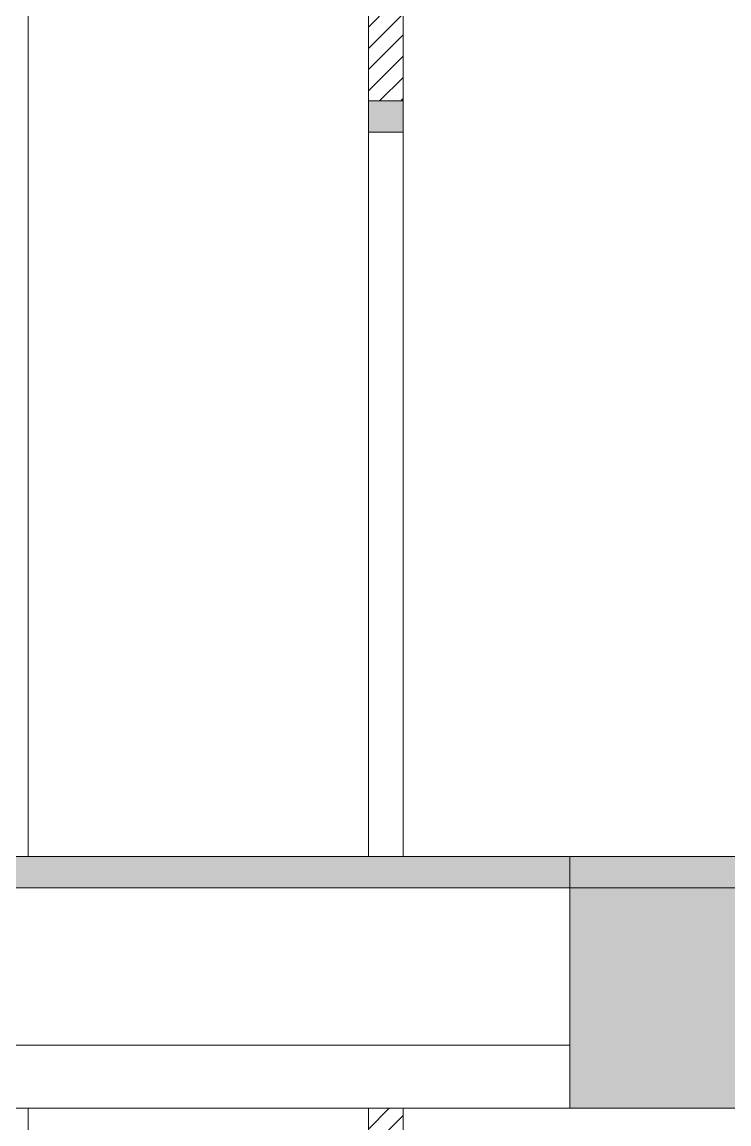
# Model space of a CAD drawing. Header units: millimetres. Extents: x -51 to 151, y -74 to 104.
# Drawn here: x 79.526 to 81.771, y -34.197 to -30.697 of the extents above; entities that cross this region are included whole.
import ezdxf

# ---------------------------------------------------------------- set-up
doc = ezdxf.new("R2010")
doc.units = ezdxf.units.MM
doc.header["$LTSCALE"] = 15

msp = doc.modelspace()

# ---------------------------------------------------------------- hatches: boundary and pattern name
at = {"linetype": 'Continuous', "lineweight": 13, "true_color": 0xb64b2b}
h = msp.add_hatch(dxfattribs=at)
h.set_pattern_fill('ANSI31', color=15, scale=0.015)
h.set_pattern_definition([(45, (-640.055973, -31.80791), (-0.0336759605, 0.0336759605), [])])
h.paths.add_polyline_path([(69.4863, -32.5473), (69.2663, -32.5473), (69.2663, -33.3473), (69.4863, -33.3473)])
h.paths.add_polyline_path([(69.4863, -30.6473), (69.2663, -30.6473), (69.2663, -30.8473), (69.3163, -30.8473), (69.4863, -30.8473)])
h.paths.add_polyline_path([(73.0663, -30.6473), (72.9563, -30.6473), (72.9563, -33.3473), (73.0663, -33.3473)])
h.paths.add_polyline_path([(80.7363, -30.6473), (80.6263, -30.6473), (80.6263, -30.9473), (80.7363, -30.9473)])
h.paths.add_polyline_path([(89.5063, -30.6473), (89.3963, -30.6473), (89.3963, -30.9473), (89.5063, -30.9473)])
h.paths.add_polyline_path([(97.1763, -30.6473), (97.0663, -30.6473), (97.0663, -33.3473), (97.1763, -33.3473)])
h.paths.add_polyline_path([(100.8663, -32.5473), (100.8163, -32.5473), (100.6463, -32.5473), (100.6463, -33.3473), (100.8663, -33.3473)])
h.paths.add_polyline_path([(100.8663, -30.6473), (100.6463, -30.6473), (100.6463, -30.8473), (100.8663, -30.8473)])
at = {"linetype": 'Continuous', "lineweight": 13}
h = msp.add_hatch(color=256, dxfattribs=at)
h.dxf.hatch_style = 1
h.paths.add_polyline_path([(80.7363, -30.9473), (80.6263, -30.9473), (80.6263, -31.0473), (80.7363, -31.0473)])
h = msp.add_hatch(color=256, dxfattribs=at)
h.dxf.hatch_style = 1
h.paths.add_polyline_path([(69.2675, -33.3473), (69.2675, -33.4473), (100.8675, -33.4473), (100.8675, -33.5473), (100.8675, -33.3473)])
h = msp.add_hatch(color=256, dxfattribs=at)
h.dxf.hatch_style = 1
h.paths.add_polyline_path([(81.2663, -34.1473), (81.8663, -34.1473), (81.8663, -33.3473), (81.2663, -33.3473)])
at = {"linetype": 'Continuous', "lineweight": 13, "true_color": 0xb64b2b}
h = msp.add_hatch(dxfattribs=at)
h.set_pattern_fill('ANSI31', color=15, scale=0.015)
h.set_pattern_definition([(45, (-640.055973, -35.30791), (-0.0336759605, 0.0336759605), [])])
h.paths.add_polyline_path([(69.4863, -36.0473), (69.2663, -36.0473), (69.2663, -36.8473), (69.4863, -36.8473)])
h.paths.add_polyline_path([(69.4863, -34.1473), (69.2663, -34.1473), (69.2663, -34.3473), (69.3163, -34.3473), (69.4863, -34.3473)])
h.paths.add_polyline_path([(73.0663, -34.1473), (72.9563, -34.1473), (72.9563, -36.8473), (73.0663, -36.8473)])
h.paths.add_polyline_path([(80.7363, -34.1473), (80.6263, -34.1473), (80.6263, -34.4473), (80.7363, -34.4473)])
h.paths.add_polyline_path([(89.5063, -34.1473), (89.3963, -34.1473), (89.3963, -34.4473), (89.5063, -34.4473)])
h.paths.add_polyline_path([(97.1763, -34.1473), (97.0663, -34.1473), (97.0663, -36.8473), (97.1763, -36.8473)])
h.paths.add_polyline_path([(100.8663, -36.0473), (100.8163, -36.0473), (100.6463, -36.0473), (100.6463, -36.8473), (100.8663, -36.8473)])
h.paths.add_polyline_path([(100.8663, -34.1473), (100.6463, -34.1473), (100.6463, -34.3473), (100.8663, -34.3473)])

# ---------------------------------------------------------------- linework, layer by layer
at = {"linetype": 'Continuous', "lineweight": 13}
for points in [[(79.5463, -33.3473), (79.5463, -30.6473)], [(69.2663, -33.3473), (101.2663, -33.3473)], [(100.8663, -33.4473), (69.2663, -33.4473)], [(75.8663, -33.9473), (81.2663, -33.9473)], [(75.8663, -34.1473), (81.2663, -34.1473)], [(79.5463, -36.8473), (79.5463, -34.1473)]]:
    msp.add_lwpolyline(points, dxfattribs=at)
for points in [[(80.6263, -33.3473), (80.7363, -33.3473), (80.7363, -30.6473), (80.6263, -30.6473)], [(80.7363, -31.0473), (80.6263, -31.0473), (80.6263, -30.9473), (80.7363, -30.9473)], [(81.2663, -34.1473), (81.8663, -34.1473), (81.8663, -33.3473), (81.2663, -33.3473)], [(80.6263, -36.8473), (80.7363, -36.8473), (80.7363, -34.1473), (80.6263, -34.1473)]]:
    msp.add_lwpolyline(points, close=True, dxfattribs=at)

doc.saveas('drawing.dxf')
